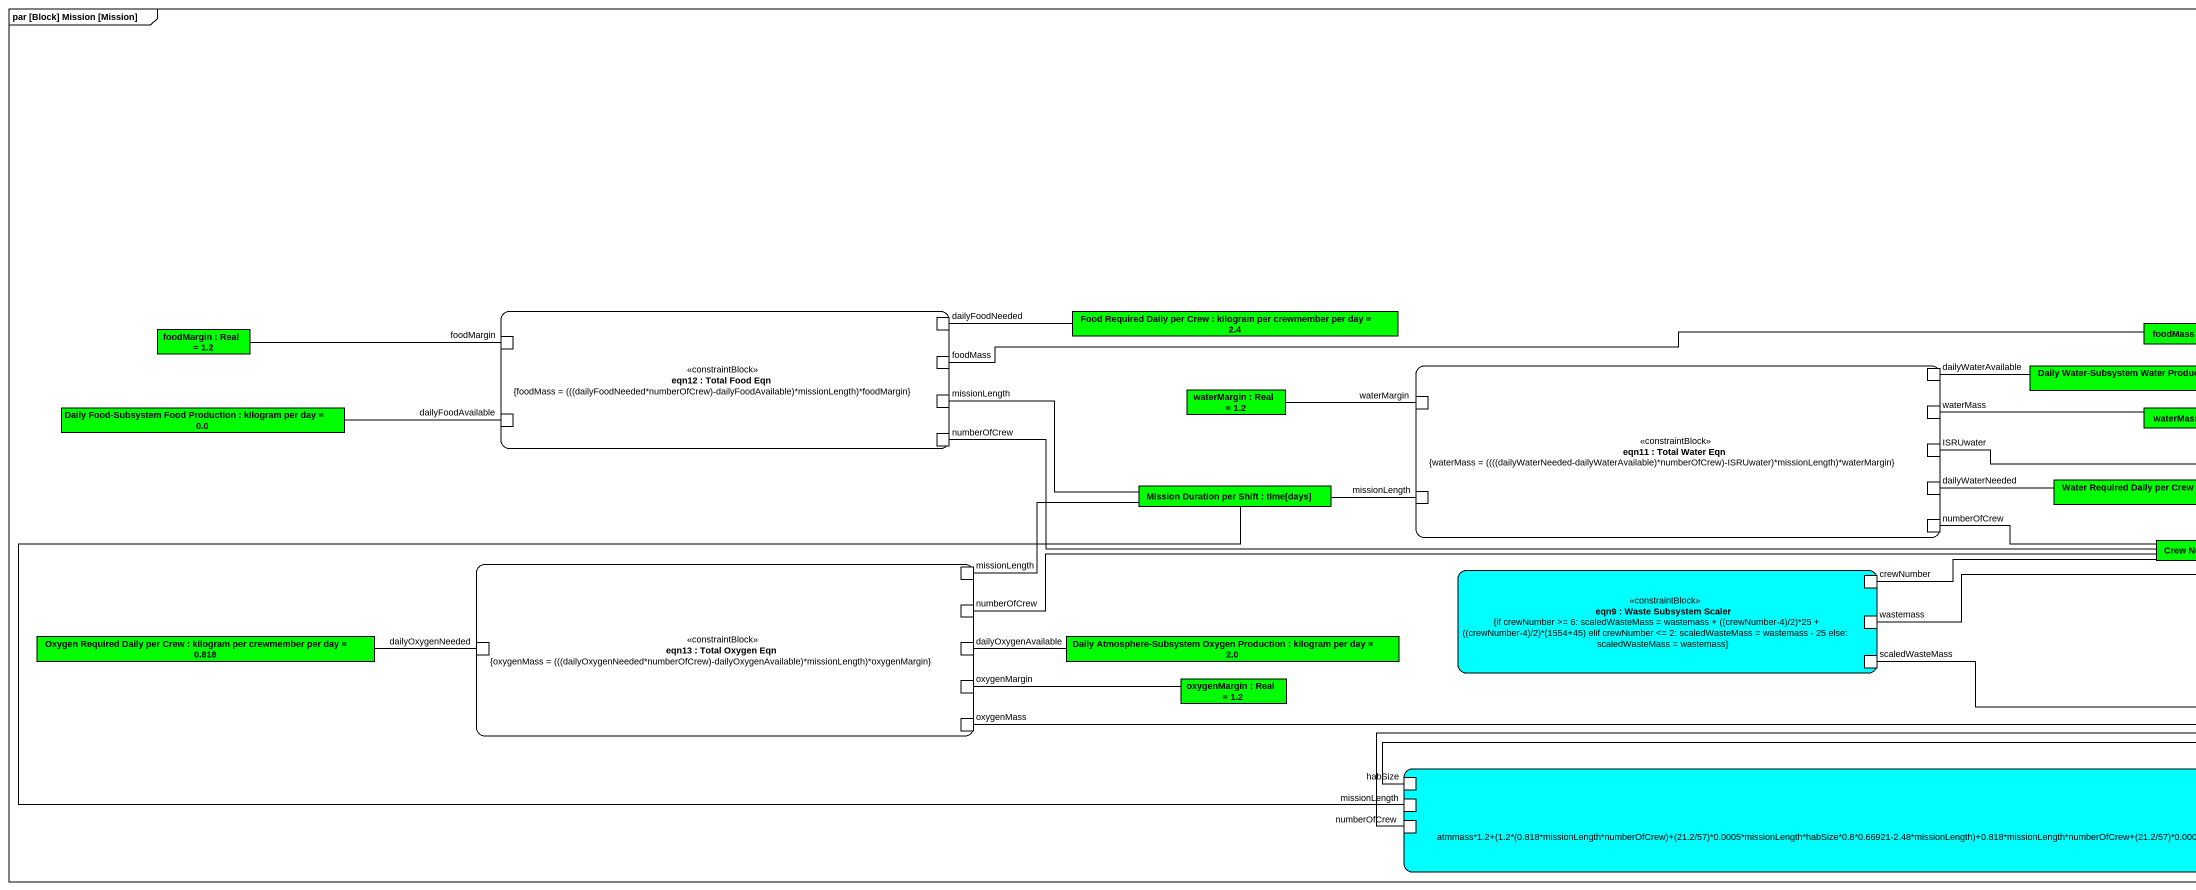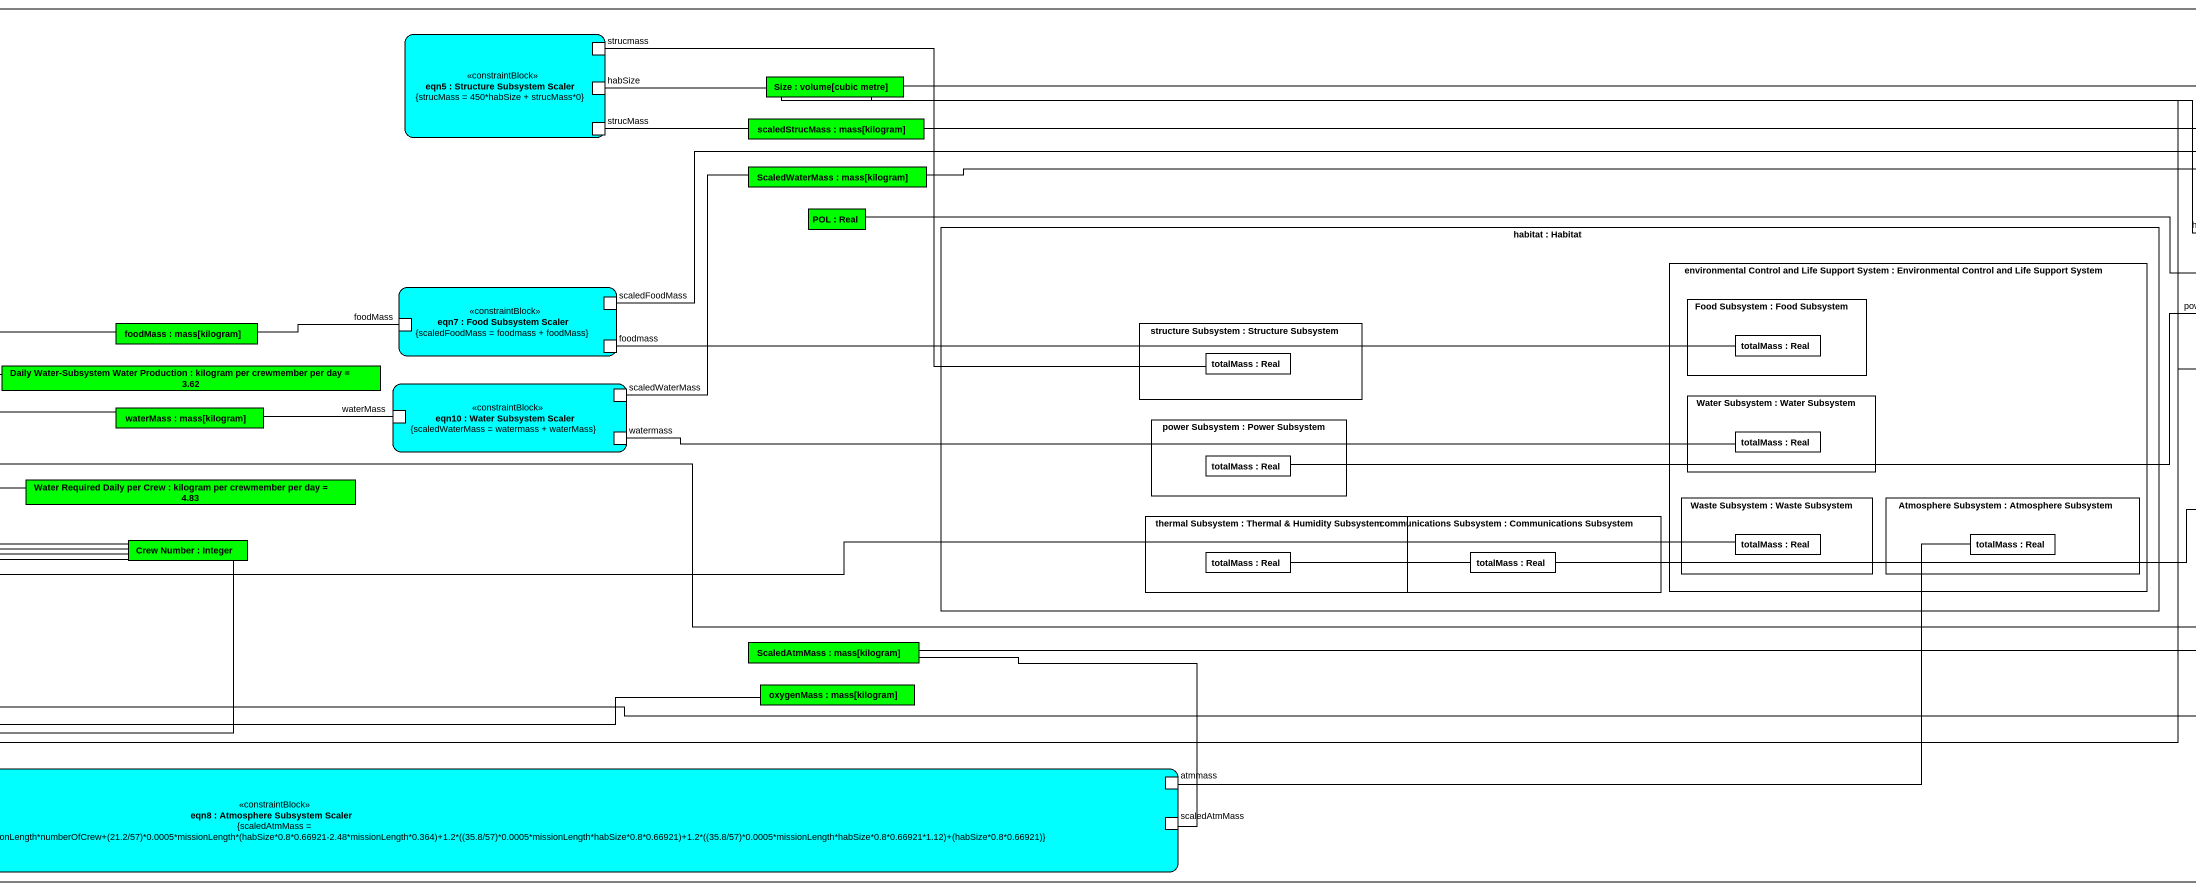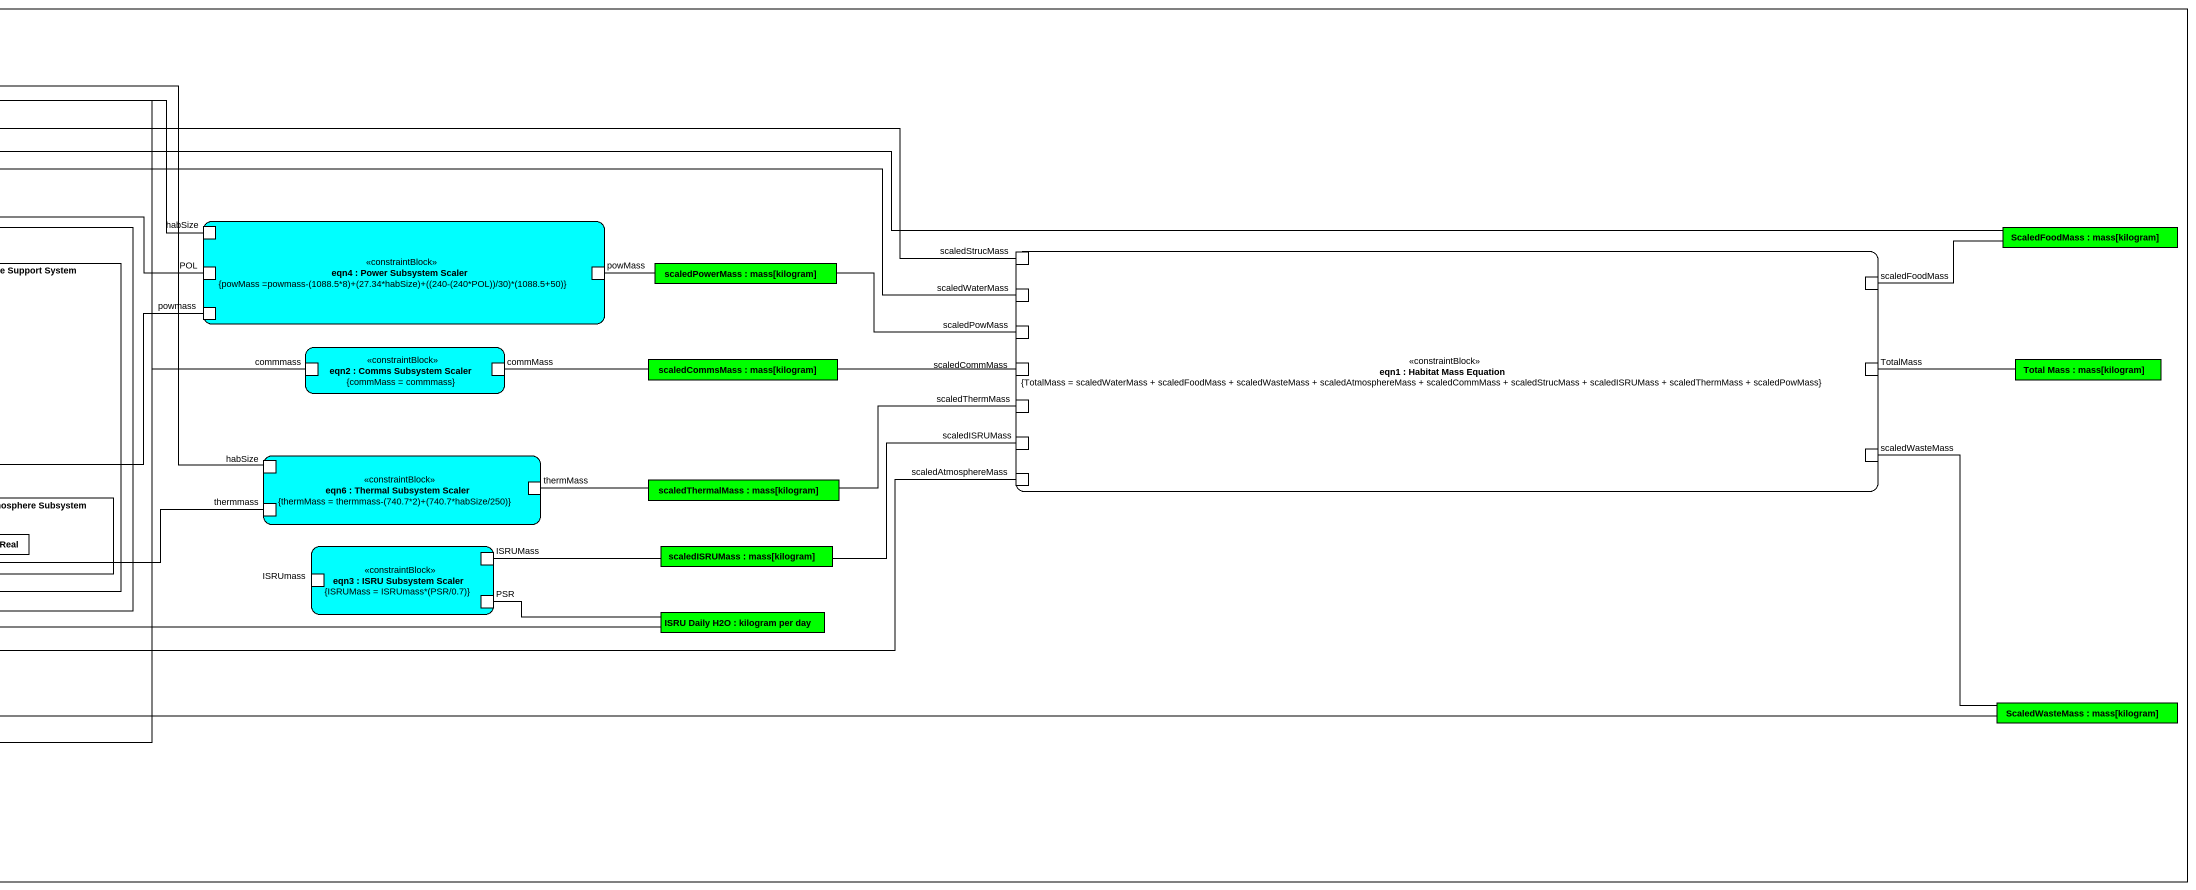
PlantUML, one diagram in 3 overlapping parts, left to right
@startuml
mainframe par [Block] Mission [Mission]
rectangle "eqn5 : Structure Subsystem Scaler\n{strucMass = 450*habSize + strucMass*0}" as eqn5 <<constraintBlock>> #00FFFF {
  port strucmass
  port habSize
  port strucMass
}
rectangle "Size : volume[cubic metre]" as Size #00FF00
rectangle "scaledStrucMass : mass[kilogram]" as scaledStrucMass #00FF00
rectangle "ScaledWaterMass : mass[kilogram]" as ScaledWaterMass #00FF00
rectangle "POL : Real" as POL #00FF00
rectangle "habitat : Habitat" as habitat {
  rectangle "environmental Control and Life Support System : Environmental Control and Life Support System" as environmental_Control_and {
    rectangle "Food Subsystem : Food Subsystem" as Food_Subsystem {
      rectangle "totalMass : Real" as totalMass_2
    }
    rectangle "Water Subsystem : Water Subsystem" as Water_Subsystem {
      rectangle "totalMass : Real" as totalMass_4
    }
    rectangle "Waste Subsystem : Waste Subsystem" as Waste_Subsystem {
      rectangle "totalMass : Real" as totalMass_5
    }
    rectangle "Atmosphere Subsystem : Atmosphere Subsystem" as Atmosphere_Subsystem {
      rectangle "totalMass : Real" as totalMass_6
    }
  }
  rectangle "structure Subsystem : Structure Subsystem" as structure_Subsystem {
    rectangle "totalMass : Real" as totalMass
  }
  rectangle "power Subsystem : Power Subsystem" as power_Subsystem {
    rectangle "totalMass : Real" as totalMass_3
  }
  rectangle "thermal Subsystem : Thermal & Humidity Subsystem" as thermal_Subsystem {
    rectangle "totalMass : Real" as totalMass_7
  }
  rectangle "communications Subsystem : Communications Subsystem" as communications_Subsystem {
    rectangle "totalMass : Real" as totalMass_8
  }
}
rectangle "eqn4 : Power Subsystem Scaler\n{powMass =powmass-(1088.5*8)+(27.34*habSize)+((240-(240*POL))/30)*(1088.5+50)}" as eqn4 <<constraintBlock>> #00FFFF {
  port "habSize" as habSize_2
  port "POL" as POL_2
  port powMass
  port powmass
}
rectangle "ScaledFoodMass : mass[kilogram]" as ScaledFoodMass #00FF00
rectangle "scaledPowerMass : mass[kilogram]" as scaledPowerMass #00FF00
rectangle "eqn1 : Habitat Mass Equation\n{TotalMass = scaledWaterMass + scaledFoodMass + scaledWasteMass + scaledAtmosphereMass + scaledCommMass + scaledStrucMass + scaledISRUMass + scaledThermMass + scaledPowMass}" as eqn1 <<constraintBlock>> {
  port "scaledStrucMass" as scaledStrucMass_2
  port scaledWaterMass
  port "scaledFoodMass" as scaledFoodMass_2
  port scaledPowMass
  port scaledCommMass
  port TotalMass
  port scaledThermMass
  port scaledISRUMass
  port scaledWasteMass
  port scaledAtmosphereMass
}
rectangle "eqn12 : Total Food Eqn\n{foodMass = (((dailyFoodNeeded*numberOfCrew)-dailyFoodAvailable)*missionLength)*foodMargin}" as eqn12 <<constraintBlock>> {
  port "foodMargin" as foodMargin_2
  port dailyFoodNeeded
  port "foodMass" as foodMass_3
  port dailyFoodAvailable
  port missionLength
  port numberOfCrew
}
rectangle "Food Required Daily per Crew : kilogram per crewmember per day = 2.4" as Food_Required_Daily_per_Crew #00FF00
rectangle "eqn7 : Food Subsystem Scaler\n{scaledFoodMass = foodmass + foodMass}" as eqn7 <<constraintBlock>> #00FFFF {
  port scaledFoodMass
  port "foodMass" as foodMass_2
  port foodmass
}
rectangle "foodMargin : Real = 1.2" as foodMargin #00FF00
rectangle "foodMass : mass[kilogram]" as foodMass #00FF00
rectangle "eqn2 : Comms Subsystem Scaler\n{commMass = commmass}" as eqn2 <<constraintBlock>> #00FFFF {
  port commmass
  port commMass
}
rectangle "waterMargin : Real = 1.2" as waterMargin #00FF00
rectangle "eqn11 : Total Water Eqn\n{waterMass = ((((dailyWaterNeeded-dailyWaterAvailable)*numberOfCrew)-ISRUwater)*missionLength)*waterMargin}" as eqn11 <<constraintBlock>> {
  port dailyWaterAvailable
  port "waterMargin" as waterMargin_2
  port waterMass
  port ISRUwater
  port "missionLength" as missionLength_2
  port dailyWaterNeeded
  port "numberOfCrew" as numberOfCrew_2
}
rectangle "Daily Water-Subsystem Water Production : kilogram per crewmember per day = 3.62" as Daily_Water_Subsystem_Water #00FF00
rectangle "eqn10 : Water Subsystem Scaler\n{scaledWaterMass = watermass + waterMass}" as eqn10 <<constraintBlock>> #00FFFF {
  port "scaledWaterMass" as scaledWaterMass_2
  port "waterMass" as waterMass_3
  port watermass
}
rectangle "scaledCommsMass : mass[kilogram]" as scaledCommsMass #00FF00
rectangle "Total Mass : mass[kilogram]" as Total_Mass #00FF00
rectangle "Daily Food-Subsystem Food Production : kilogram per day = 0.0" as Daily_Food_Subsystem_Food #00FF00
rectangle "waterMass : mass[kilogram]" as waterMass_2 #00FF00
rectangle "eqn6 : Thermal Subsystem Scaler\n{thermMass = thermmass-(740.7*2)+(740.7*habSize/250)}" as eqn6 <<constraintBlock>> #00FFFF {
  port "habSize" as habSize_3
  port thermmass
  port thermMass
}
rectangle "Mission Duration per Shift : time[days]" as Mission_Duration_per_Shift #00FF00
rectangle "Water Required Daily per Crew : kilogram per crewmember per day = 4.83" as Water_Required_Daily_per #00FF00
rectangle "scaledThermalMass : mass[kilogram]" as scaledThermalMass #00FF00
rectangle "Crew Number : Integer" as Crew_Number #00FF00
rectangle "eqn3 : ISRU Subsystem Scaler\n{ISRUMass = ISRUmass*(PSR/0.7)}" as eqn3 <<constraintBlock>> #00FFFF {
  port ISRUmass
  port ISRUMass
  port PSR
}
rectangle "scaledISRUMass : mass[kilogram]" as scaledISRUMass_2 #00FF00
rectangle "eqn13 : Total Oxygen Eqn\n{oxygenMass = (((dailyOxygenNeeded*numberOfCrew)-dailyOxygenAvailable)*missionLength)*oxygenMargin}" as eqn13 <<constraintBlock>> {
  port "missionLength" as missionLength_3
  port "numberOfCrew" as numberOfCrew_3
  port dailyOxygenNeeded
  port dailyOxygenAvailable
  port oxygenMargin
  port "oxygenMass" as oxygenMass_2
}
rectangle "eqn9 : Waste Subsystem Scaler\n{if crewNumber >= 6: scaledWasteMass = wastemass + ((crewNumber-4)/2)*25 + ((crewNumber-4)/2)*(1554+45) elif crewNumber <= 2: scaledWasteMass = wastemass - 25 else: scaledWasteMass = wastemass}" as eqn9 <<constraintBlock>> #00FFFF {
  port crewNumber
  port wastemass
  port "scaledWasteMass" as scaledWasteMass_2
}
rectangle "ISRU Daily H2O : kilogram per day" as ISRU_Daily_H2O #00FF00
rectangle "Oxygen Required Daily per Crew : kilogram per crewmember per day = 0.818" as Oxygen_Required_Daily_per #00FF00
rectangle "Daily Atmosphere-Subsystem Oxygen Production : kilogram per day = 2.0" as Daily_Atmosphere_Subsystem #00FF00
rectangle "ScaledAtmMass : mass[kilogram]" as ScaledAtmMass #00FF00
rectangle "oxygenMargin : Real = 1.2" as oxygenMargin_2 #00FF00
rectangle "oxygenMass : mass[kilogram]" as oxygenMass #00FF00
rectangle "ScaledWasteMass : mass[kilogram]" as ScaledWasteMass #00FF00
rectangle "eqn8 : Atmosphere Subsystem Scaler\n{scaledAtmMass = atmmass*1.2+(1.2*(0.818*missionLength*numberOfCrew)+(21.2/57)*0.0005*missionLength*habSize*0.8*0.66921-2.48*missionLength)+0.818*missionLength*numberOfCrew+(21.2/57)*0.0005*missionLength*(habSize*0.8*0.66921-2.48*missionLength*0.364)+1.2*((35.8/57)*0.0005*missionLength*habSize*0.8*0.66921)+1.2*((35.8/57)*0.0005*missionLength*habSize*0.8*0.66921*1.12)+(habSize*0.8*0.66921)}" as eqn8 <<constraintBlock>> #00FFFF {
  port "habSize" as habSize_4
  port atmmass
  port "missionLength" as missionLength_4
  port scaledAtmMass
  port "numberOfCrew" as numberOfCrew_4
}
strucmass -right- totalMass
habSize -right- Size
scaledStrucMass -right- scaledStrucMass_2
strucMass -right- scaledStrucMass
ScaledWaterMass -right- scaledWaterMass
POL -right- POL_2
habSize_2 -left- Size
powMass -right- scaledPowerMass
scaledPowerMass -right- scaledPowMass
scaledFoodMass -right- ScaledFoodMass
scaledFoodMass_2 -right- ScaledFoodMass
foodMargin -right- foodMargin_2
dailyFoodNeeded -right- Food_Required_Daily_per_Crew
foodMass -right- foodMass_2
foodmass -right- totalMass_2
foodMass_3 -right- foodMass
waterMargin -right- waterMargin_2
dailyWaterAvailable -right- Daily_Water_Subsystem_Water
scaledWaterMass_2 -up- ScaledWaterMass
commMass -right- scaledCommsMass
scaledCommsMass -right- scaledCommMass
TotalMass -right- Total_Mass
Daily_Food_Subsystem_Food -right- dailyFoodAvailable
missionLength -right- Mission_Duration_per_Shift
waterMass -right- waterMass_2
waterMass_2 -right- waterMass_3
numberOfCrew -right- Crew_Number
ISRUwater -right- ISRU_Daily_H2O
watermass -right- totalMass_4
totalMass_3 -right- powmass
habSize_3 -left- Size
scaledWasteMass -- ScaledWasteMass
Mission_Duration_per_Shift -right- missionLength_2
dailyWaterNeeded -right- Water_Required_Daily_per
thermMass -right- scaledThermalMass
scaledThermalMass -right- scaledThermMass
numberOfCrew_2 -right- Crew_Number
scaledISRUMass_2 -right- scaledISRUMass
missionLength_3 -right- Mission_Duration_per_Shift
crewNumber -right- Crew_Number
totalMass_7 -right- thermmass
totalMass_8 -right- commmass
ISRUMass -right- scaledISRUMass_2
numberOfCrew_3 -right- Crew_Number
wastemass -right- totalMass_5
PSR -right- ISRU_Daily_H2O
Oxygen_Required_Daily_per -right- dailyOxygenNeeded
dailyOxygenAvailable -right- Daily_Atmosphere_Subsystem
scaledWasteMass_2 -right- ScaledWasteMass
ScaledAtmMass -right- scaledAtmosphereMass
oxygenMargin -right- oxygenMargin_2
oxygenMass_2 -right- oxygenMass
habSize_4 -right- Size
atmmass -right- totalMass_6
missionLength_4 -up- Mission_Duration_per_Shift
scaledAtmMass -left- ScaledAtmMass
numberOfCrew_4 -right- Crew_Number
@enduml
